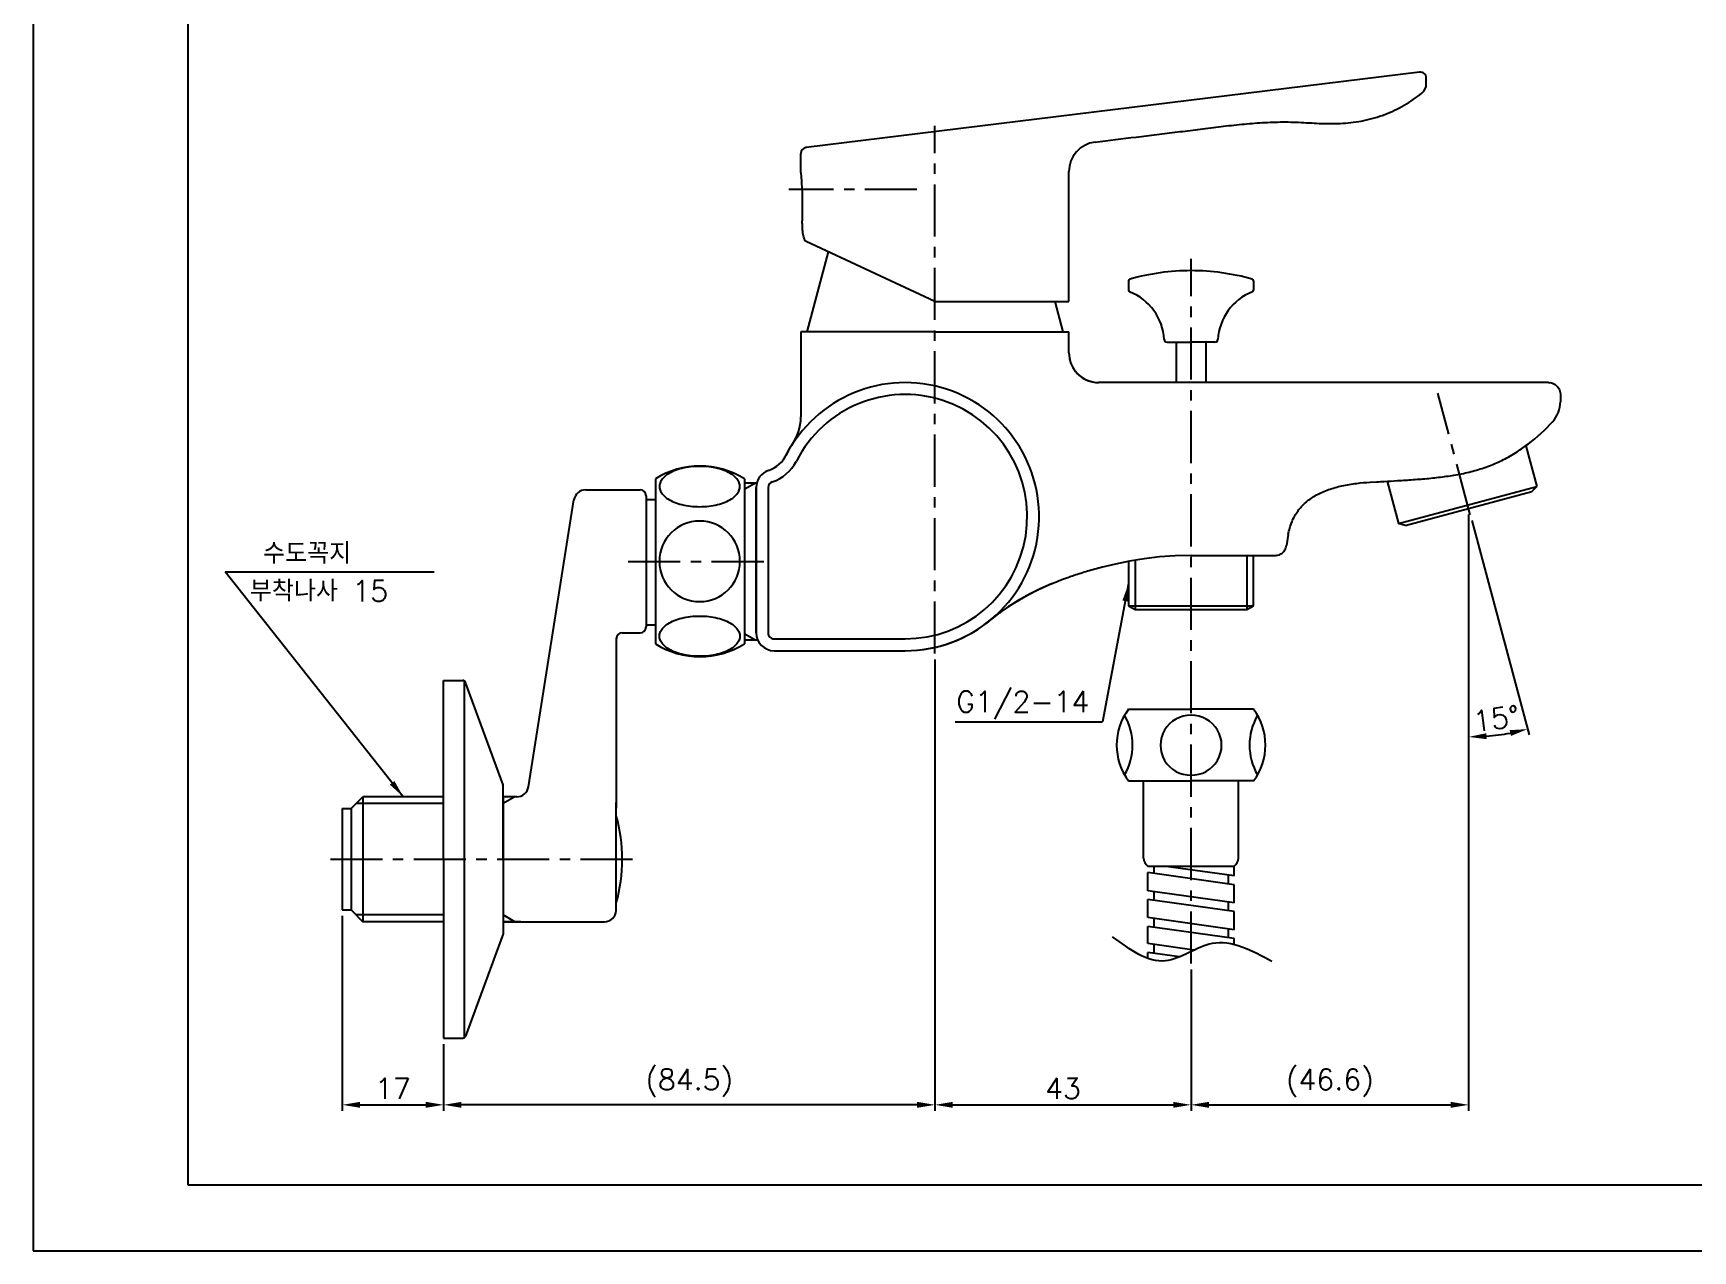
# Model space of a CAD drawing. Extents: x 38931 to 39525, y 15845 to 16265.
# Drawn here: x 38930.6 to 39209.3, y 15845 to 16049.4 of the extents above; entities that cross this region are included whole.
import ezdxf

# ---------------------------------------------------------------- set-up
doc = ezdxf.new("R2010")
doc.units = 0
doc.header["$LTSCALE"] = 7
doc.header["$MEASUREMENT"] = 0
doc.linetypes.add('CENTER', pattern=[2, 1.25, -0.25, 0.25, -0.25])
doc.layers.get('0').update_dxf_attribs({"color": 2, "linetype": 'CONTINUOUS'})
doc.layers.get('Defpoints').update_dxf_attribs({"linetype": 'CONTINUOUS'})
for name, color, linetype in [('08_ALL_FEATURES', 7, 'CONTINUOUS'), ('CL', 1, 'CENTER'), ('D', 2, 'CONTINUOUS'), ('DIM', 2, 'CONTINUOUS'), ('DWG', 7, 'CONTINUOUS'), ('FB0610_BODY_REV_1SHAPE', 7, 'CONTINUOUS'), ('TXT', 4, 'CONTINUOUS')]:
    doc.layers.add(name, color=color, linetype=linetype)
doc.styles.add('GHS', font='romans', dxfattribs={"bigfont": 'ghs'})
doc.dimstyles.new('DIM_WS01', dxfattribs={"dimtxt": 3.5, "dimasz": 3, "dimexe": 1, "dimexo": 1, "dimgap": 1, "dimtad": 1, "dimdec": 4, "dimzin": 9, "dimdsep": 46, "dimtxsty": 'GHS', "dimcen": -2, "dimclrd": 256, "dimclre": 256, "dimclrt": 256, "dimadec": 4, "dimazin": 2, "dimtfac": 1, "dimtdec": 4, "dimtix": 1, "dimtmove": 0, "dimatfit": 1, "dimfxl": 1, "dimtolj": 1, "dimtzin": 0, "dimlwd": -1, "dimlwe": -1, "dimarcsym": 0})
doc.dimstyles.new('STANDARD$7', dxfattribs={"dimtxt": 3.5, "dimasz": 3, "dimexe": 1, "dimexo": 1, "dimgap": 1, "dimtad": 1, "dimdec": 4, "dimzin": 0, "dimdsep": 46, "dimtxsty": 'GHS', "dimcen": 1, "dimclrd": 256, "dimclre": 256, "dimclrt": 2, "dimadec": 4, "dimazin": 0, "dimtfac": 1, "dimtdec": 4, "dimtmove": 2, "dimatfit": 2, "dimfxl": 1, "dimtolj": 1, "dimtzin": 0, "dimlwd": -1, "dimlwe": -1, "dimarcsym": 0})

# ---------------------------------------------------------------- blocks, each defined once
blk = doc.blocks.new('*D0')
at = {"layer": 'Defpoints', "color": 0, "transparency": 16777216}
for p in [(39125.03, 15893.22), (39082.03, 15886.82), (39125.03, 15869.51)]:
    blk.add_point(p, dxfattribs=at)
at = {"layer": 'DIM', "transparency": 16777216}
for p, q in [((39125.03, 15892.22), (39125.03, 15868.51)), ((39082.03, 15885.82), (39082.03, 15868.51)), ((39085.03, 15869.51), (39122.03, 15869.51))]:
    blk.add_line(p, q, dxfattribs=at)
for points in [[(39085.03, 15870.01), (39085.03, 15869.01), (39082.03, 15869.51)], [(39122.03, 15870.01), (39122.03, 15869.01), (39125.03, 15869.51)]]:
    blk.add_solid(points, dxfattribs=at)
at = {"layer": 'DIM', "transparency": 16777216, "insert": (39103.53, 15872.26), "char_height": 3.5, "attachment_point": 5, "style": 'GHS'}
blk.add_mtext('\\A1;43', dxfattribs=at)
blk = doc.blocks.new('*D1')
at = {"layer": 'Defpoints', "color": 0, "transparency": 16777216}
for p in [(39171.62, 15969.6), (39125.03, 15882.49), (39171.62, 15869.51)]:
    blk.add_point(p, dxfattribs=at)
at = {"layer": 'DIM', "transparency": 16777216}
for p, q in [((39171.62, 15968.6), (39171.62, 15868.51)), ((39125.03, 15881.49), (39125.03, 15868.51)), ((39128.03, 15869.51), (39168.62, 15869.51))]:
    blk.add_line(p, q, dxfattribs=at)
for points in [[(39128.03, 15870.01), (39128.03, 15869.01), (39125.03, 15869.51)], [(39168.62, 15870.01), (39168.62, 15869.01), (39171.62, 15869.51)]]:
    blk.add_solid(points, dxfattribs=at)
at = {"layer": 'DIM', "transparency": 16777216, "insert": (39148.32, 15873.17), "char_height": 3.5, "attachment_point": 5, "style": 'GHS'}
blk.add_mtext('\\A1;(46.6)', dxfattribs=at)
blk = doc.blocks.new('*D2')
at = {"layer": 'Defpoints', "color": 0, "transparency": 16777216}
for p in [(39166.44, 15988.94), (39171.9, 15968.56), (39171.62, 15949.67), (39174.96, 15931.41), (39171.62, 15927.24)]:
    blk.add_point(p, dxfattribs=at)
at = {"layer": 'DIM', "transparency": 16777216}
blk.add_line((39172.16, 15967.59), (39181.8, 15931.6), dxfattribs=at)
blk.add_arc((39171.62, 15969.6), 38.34, 274.4841, 280.5159, dxfattribs=at)
for points in [[(39174.64, 15930.88), (39174.6, 15931.88), (39171.62, 15931.26)], [(39178.51, 15932.39), (39178.73, 15931.42), (39181.54, 15932.57)]]:
    blk.add_solid(points, dxfattribs=at)
at = {"layer": 'DIM', "transparency": 16777216, "insert": (39176.26, 15934.32), "char_height": 3.5, "attachment_point": 5, "rotation": 7.5, "style": 'GHS'}
blk.add_mtext('\\A1;15°', dxfattribs=at)
blk = doc.blocks.new('*D4')
at = {"layer": 'Defpoints', "color": 0, "transparency": 16777216}
for p in [(39082.03, 15945.24), (38999.54, 15880.72), (38999.54, 15869.51)]:
    blk.add_point(p, dxfattribs=at)
at = {"layer": 'DIM', "transparency": 16777216}
for p, q in [((39082.03, 15944.24), (39082.03, 15868.51)), ((38999.54, 15879.72), (38999.54, 15868.51)), ((39079.03, 15869.51), (39002.54, 15869.51))]:
    blk.add_line(p, q, dxfattribs=at)
for points in [[(39002.54, 15870.01), (39002.54, 15869.01), (38999.54, 15869.51)], [(39079.03, 15870.01), (39079.03, 15869.01), (39082.03, 15869.51)]]:
    blk.add_solid(points, dxfattribs=at)
at = {"layer": 'DIM', "transparency": 16777216, "insert": (39040.78, 15873.17), "char_height": 3.5, "attachment_point": 5, "style": 'GHS'}
blk.add_mtext('\\A1;(84.5)', dxfattribs=at)
blk = doc.blocks.new('*D5')
at = {"layer": 'Defpoints', "color": 0, "transparency": 16777216}
for p in [(38982.54, 15902.22), (38999.54, 15880.72), (38999.54, 15869.51)]:
    blk.add_point(p, dxfattribs=at)
at = {"layer": 'DIM', "transparency": 16777216}
for p, q in [((38982.54, 15901.22), (38982.54, 15868.51)), ((38999.54, 15879.72), (38999.54, 15868.51)), ((38985.54, 15869.51), (38996.54, 15869.51))]:
    blk.add_line(p, q, dxfattribs=at)
for points in [[(38985.54, 15870.01), (38985.54, 15869.01), (38982.54, 15869.51)], [(38996.54, 15870.01), (38996.54, 15869.01), (38999.54, 15869.51)]]:
    blk.add_solid(points, dxfattribs=at)
at = {"layer": 'DIM', "transparency": 16777216, "insert": (38991.04, 15872.26), "char_height": 3.5, "attachment_point": 5, "style": 'GHS'}
blk.add_mtext('\\A1;17', dxfattribs=at)

msp = doc.modelspace()

# ---------------------------------------------------------------- linework, layer by layer
at = {"color": 7, "linetype": 'Continuous'}
for p, q in [((39163.40007, 16042.81759), (39060.39981, 16030.17075)), ((39164.52194, 16040.86518), (39164.52194, 16041.82505)), ((39059.52194, 16026.12561), (39059.52194, 16029.17829)), ((39104.52194, 16004.32561), (39104.52194, 16026.12765)), ((39082.02193, 16004.32561), (39104.52194, 16004.32561)), ((39054.02562, 15973.12101), (39054.02562, 15948.72203)), ((39013.80426, 15922.88869), (39021.43019, 15971.03693)), ((39023.40558, 15972.72408), (39032.53697, 15972.72408)), ((39029.53696, 15948.72408), (39032.53697, 15948.72408)), ((39028.53697, 15947.72408), (39028.53697, 15919.30184)), ((39055.02562, 15947.72203), (39077.02562, 15947.72203)), ((38986.01447, 15921.20158), (38986.01447, 15900.24658)), ((39011.8289, 15921.20158), (39009.53697, 15921.20158)), ((39028.53697, 15910.72408), (39028.53697, 15920.24658)), ((38982.53697, 15919.22408), (38982.53697, 15902.22408)), ((38982.53697, 15919.22408), (38984.03697, 15919.22408)), ((38984.03697, 15919.22408), (38984.03697, 15902.22408)), ((39028.53697, 15902.11322), (39028.53697, 15910.72408)), ((38982.53697, 15902.22408), (38984.03697, 15902.22408)), ((39009.53697, 15900.24658), (39026.53697, 15900.24658))]:
    msp.add_line(p, q, dxfattribs=at)
at = {"color": 2, "linetype": 'Continuous'}
msp.add_line((39104.40474, 16004.32561), (39104.52194, 16004.44698), dxfattribs=at)
at = {"linetype": 'Continuous'}
msp.add_lwpolyline([(38930.64928, 15845.01461), (39524.64928, 15845.01461), (39524.64928, 16265.01461), (38930.64928, 16265.01461)], close=True, dxfattribs=at)
at = {"color": 7, "linetype": 'Continuous'}
for points in [[(39042.53696, 15976.66338), (39042.1497, 15976.65774), (39041.76616, 15976.64132), (39041.38634, 15976.61409), (39041.00903, 15976.57591), (39040.63545, 15976.52693), (39040.26922, 15976.46764), (39039.91047, 15976.39794), (39039.55907, 15976.31792), (39039.21836, 15976.22834), (39038.88786, 15976.12879), (39038.56805, 15976.01967), (39038.2636, 15975.90291), (39037.97523, 15975.77839), (39037.70222, 15975.64624), (39037.4472, 15975.50879), (39037.21111, 15975.36644), (39036.99301, 15975.21881), (39036.79267, 15975.06701), (39036.61001, 15974.91114), (39036.4451, 15974.75109), (39036.29802, 15974.58772), (39036.16858, 15974.42095), (39036.05694, 15974.25086), (39035.96366, 15974.07855), (39035.88873, 15973.90395), (39035.83215, 15973.72713), (39035.79437, 15973.54952), (39035.77557, 15973.37107), (39035.77557, 15973.19182), (39035.79437, 15973.01336), (39035.83215, 15972.83576), (39035.88873, 15972.65894), (39035.96366, 15972.48434), (39036.05694, 15972.31203), (39036.16858, 15972.14193), (39036.29802, 15971.97516), (39036.4451, 15971.8118), (39036.61001, 15971.65175), (39036.79267, 15971.49588), (39036.99301, 15971.34408), (39037.21111, 15971.19643), (39037.4472, 15971.0541), (39037.70222, 15970.91665), (39037.97523, 15970.78449), (39038.2636, 15970.65998), (39038.56805, 15970.54322), (39038.88786, 15970.43409), (39039.21836, 15970.33455), (39039.55907, 15970.24496), (39039.91047, 15970.16495), (39040.26922, 15970.09525), (39040.63545, 15970.03596), (39041.00903, 15969.98698), (39041.38634, 15969.9488), (39041.76616, 15969.92157), (39042.1497, 15969.90514), (39042.53696, 15969.89951)], [(39042.53696, 15969.89951), (39042.92423, 15969.90514), (39043.30778, 15969.92157), (39043.6876, 15969.9488), (39044.06491, 15969.98698), (39044.43849, 15970.03596), (39044.80472, 15970.09525), (39045.16347, 15970.16495), (39045.51486, 15970.24496), (39045.85558, 15970.33455), (39046.18607, 15970.43409), (39046.50589, 15970.54322), (39046.81034, 15970.65998), (39047.09871, 15970.78449), (39047.37171, 15970.91665), (39047.62673, 15971.0541), (39047.86282, 15971.19643), (39048.08093, 15971.34408), (39048.28127, 15971.49588), (39048.46393, 15971.65175), (39048.62884, 15971.8118), (39048.77592, 15971.97516), (39048.90536, 15972.14193), (39049.017, 15972.31203), (39049.11028, 15972.48434), (39049.18521, 15972.65894), (39049.24179, 15972.83576), (39049.27956, 15973.01336), (39049.29837, 15973.19182), (39049.29837, 15973.37107), (39049.27956, 15973.54952), (39049.24179, 15973.72713), (39049.18521, 15973.90395), (39049.11028, 15974.07855), (39049.017, 15974.25086), (39048.90536, 15974.42095), (39048.77592, 15974.58772), (39048.62884, 15974.75109), (39048.46393, 15974.91114), (39048.28127, 15975.06701), (39048.08093, 15975.21881), (39047.86282, 15975.36644), (39047.62673, 15975.50879), (39047.37171, 15975.64624), (39047.09871, 15975.77839), (39046.81034, 15975.90291), (39046.50589, 15976.01967), (39046.18607, 15976.12879), (39045.85558, 15976.22834), (39045.51486, 15976.31792), (39045.16347, 15976.39794), (39044.80472, 15976.46764), (39044.43849, 15976.52693), (39044.06491, 15976.57591), (39043.6876, 15976.61409), (39043.30778, 15976.64132), (39042.92423, 15976.65774), (39042.53696, 15976.66338)], [(39042.53696, 15944.78476), (39042.1497, 15944.7904), (39041.76616, 15944.80682), (39041.38634, 15944.83405), (39041.00903, 15944.87223), (39040.63545, 15944.92121), (39040.26922, 15944.9805), (39039.91047, 15945.0502), (39039.55907, 15945.13022), (39039.21836, 15945.2198), (39038.88786, 15945.31935), (39038.56805, 15945.42847), (39038.2636, 15945.54523), (39037.97523, 15945.66975), (39037.70222, 15945.8019), (39037.4472, 15945.93935), (39037.21111, 15946.08169), (39036.99301, 15946.22932), (39036.79267, 15946.38113), (39036.61001, 15946.537), (39036.4451, 15946.69705), (39036.29802, 15946.86042), (39036.16858, 15947.02719), (39036.05694, 15947.19728), (39035.96366, 15947.36959), (39035.88873, 15947.54419), (39035.83215, 15947.72101), (39035.79437, 15947.89862), (39035.77557, 15948.07707), (39035.77557, 15948.25632), (39035.79437, 15948.43478), (39035.83215, 15948.61238), (39035.88873, 15948.7892), (39035.96366, 15948.9638), (39036.05694, 15949.13611), (39036.16858, 15949.30621), (39036.29802, 15949.47298), (39036.4451, 15949.63634), (39036.61001, 15949.79639), (39036.79267, 15949.95226), (39036.99301, 15950.10406), (39037.21111, 15950.2517), (39037.4472, 15950.39404), (39037.70222, 15950.53148), (39037.97523, 15950.66365), (39038.2636, 15950.78816), (39038.56805, 15950.90492), (39038.88786, 15951.01405), (39039.21836, 15951.11359), (39039.55907, 15951.20318), (39039.91047, 15951.28319), (39040.26922, 15951.35289), (39040.63545, 15951.41218), (39041.00903, 15951.46116), (39041.38634, 15951.49933), (39041.76616, 15951.52657), (39042.1497, 15951.543), (39042.53696, 15951.54863)], [(39042.53696, 15951.54863), (39042.92423, 15951.543), (39043.30778, 15951.52657), (39043.6876, 15951.49933), (39044.06491, 15951.46116), (39044.43849, 15951.41218), (39044.80472, 15951.35289), (39045.16347, 15951.28319), (39045.51486, 15951.20318), (39045.85558, 15951.11359), (39046.18607, 15951.01405), (39046.50589, 15950.90492), (39046.81034, 15950.78816), (39047.09871, 15950.66365), (39047.37171, 15950.53148), (39047.62673, 15950.39404), (39047.86282, 15950.2517), (39048.08093, 15950.10406), (39048.28127, 15949.95226), (39048.46393, 15949.79639), (39048.62884, 15949.63634), (39048.77592, 15949.47298), (39048.90536, 15949.30621), (39049.017, 15949.13611), (39049.11028, 15948.9638), (39049.18521, 15948.7892), (39049.24179, 15948.61238), (39049.27956, 15948.43478), (39049.29837, 15948.25632), (39049.29837, 15948.07707), (39049.27956, 15947.89862), (39049.24179, 15947.72101), (39049.18521, 15947.54419), (39049.11028, 15947.36959), (39049.017, 15947.19728), (39048.90536, 15947.02719), (39048.77592, 15946.86042), (39048.62884, 15946.69705), (39048.46393, 15946.537), (39048.28127, 15946.38113), (39048.08093, 15946.22932), (39047.86282, 15946.08169), (39047.62673, 15945.93935), (39047.37171, 15945.8019), (39047.09871, 15945.66975), (39046.81034, 15945.54523), (39046.50589, 15945.42847), (39046.18607, 15945.31935), (39045.85558, 15945.2198), (39045.51486, 15945.13022), (39045.16347, 15945.0502), (39044.80472, 15944.9805), (39044.43849, 15944.92121), (39044.06491, 15944.87223), (39043.6876, 15944.83405), (39043.30778, 15944.80682), (39042.92423, 15944.7904), (39042.53696, 15944.78476)]]:
    msp.add_lwpolyline(points, dxfattribs=at)
for centre, radius, start, end in [((39163.52194, 16041.82505), 1, 0, 97), ((39162.52199, 16040.86517), 1.99994, 308.7643268, 0.0003892), ((39060.52161, 16029.17825), 0.99994, 96.9963305, 179.9978747), ((39109.52356, 16026.12613), 5.00164, 97.0341806, 179.9826175), ((39036.84661, 16023.09914), 22.87641, 0.459548, 7.6023308), ((39077.02562, 15968.22203), 22.5, 270, 152.9652388), ((39077.02562, 15968.22203), 20.5, 269.9999999, 152.9653359), ((39052.53072, 15980.72203), 7, 288.1696004, 332.9612987), ((39055.02562, 15973.12101), 1, 108.1847163, 180.000032), ((39023.40558, 15970.72406), 2, 90.0000448, 171), ((39032.53697, 15971.72408), 1, 0, 90), ((39042.53697, 15960.72408), 6.76387, 360, 180), ((39042.53697, 15960.72406), 6.76387, 180, 0), ((39029.53696, 15947.72408), 1, 90, 180), ((39032.53697, 15949.72408), 1, 270, 0), ((39055.02562, 15948.72203), 1, 180.0000031, 270.0000328), ((39011.8289, 15923.20156), 2, 270, 350.9999633), ((39026.53371, 15902.25484), 2.00826, 270.0929923, 355.9564459)]:
    msp.add_arc(centre, radius, start, end, dxfattribs=at)
msp.add_open_spline([(39108.91104, 16031.09005), (39111.21423, 16031.37358), (39114.66925, 16031.79929), (39119.27695, 16032.35812), (39122.15626, 16032.71016), (39124.45818, 16032.99743), (39126.7583, 16033.29007), (39129.63515, 16033.65399), (39133.09698, 16034.04484), (39135.99225, 16034.29745), (39138.31345, 16034.42333), (39140.05169, 16034.47098), (39141.78574, 16034.46372), (39143.51468, 16034.39235), (39145.24241, 16034.29411), (39147.56362, 16034.17683), (39149.91503, 16034.16034), (39152.27898, 16034.38701), (39154.06292, 16034.68592), (39155.82382, 16035.12098), (39158.11082, 16035.89049), (39160.83916, 16037.19056), (39162.83653, 16038.55268), (39163.77507, 16039.30642)], degree=3, knots=[0, 0, 0, 0, 0.123825135, 0.185753031, 0.247666782, 0.278607881, 0.309535224, 0.371389782, 0.433337244, 0.495423144, 0.526432098, 0.557365149, 0.588197322, 0.618940052, 0.649687715, 0.680533412, 0.742979746, 0.774905633, 0.807139833, 0.839415513, 0.871583984, 0.935769096, 1, 1, 1, 1], dxfattribs=at)
at = {"layer": '08_ALL_FEATURES', "color": 7, "linetype": 'Continuous'}
msp.add_line((39082.02193, 16004.32561), (39060.42875, 16014.39464), dxfattribs=at)
msp.add_ellipse((39082.02194, 16080.44758), major_axis=(0, 429.32558), ratio=0.052407779, start_param=-4.578841764, end_param=-4.566082982, dxfattribs=at)
msp.add_open_spline([(39060.42875, 16014.39464), (39060.36336, 16014.42513), (39060.23735, 16014.54727), (39060.10553, 16014.80737), (39059.99619, 16015.15787), (39059.91056, 16015.58964), (39059.84583, 16016.0906), (39059.78354, 16016.85389), (39059.76547, 16017.45003), (39059.76232, 16017.85852)], degree=3, knots=[0, 0, 0, 0, 0.059941326, 0.139502872, 0.241188906, 0.363882382, 0.504870421, 0.660609684, 1, 1, 1, 1], dxfattribs=at)
at = {"layer": 'CL'}
for p, q in [((39082.0251, 15945.24037), (39082.02078, 16033.82187)), ((39079.0189, 16023.12561), (39057.51889, 16023.12561)), ((39125.0251, 15893.22136), (39125.0251, 16011.50872)), ((39171.8992, 15968.55538), (39166.43811, 15988.93642)), ((39030.53697, 15960.72408), (39054.84652, 15960.72408)), ((38980.53697, 15910.72408), (39031.53697, 15910.72408))]:
    msp.add_line(p, q, dxfattribs=at)
at = {"layer": 'D'}
for p, q in [((39134.37143, 15961.62408), (39134.46193, 15961.7204)), ((38962.87625, 15958.97337), (38997.96356, 15958.97337)), ((39115.67143, 15960.907), (39115.67143, 15952.62408)), ((39134.37143, 15961.62408), (39134.37143, 15952.62408)), ((39085.45429, 15933.80166), (39110.17934, 15933.80166))]:
    msp.add_line(p, q, dxfattribs=at)
at = {"layer": 'D', "color": 7}
for q in [(38999.53697, 15940.72408), (38999.53697, 15880.72408)]:
    msp.add_line((38999.53697, 15910.72408), q, dxfattribs=at)
at = {"layer": 'D'}
msp.add_spline([(39138.60279, 15893.55322), (39128.56238, 15896.57032), (39120.72737, 15893.66926), (39111.8477, 15897.73074)], degree=3, dxfattribs=at)
at = {"layer": 'DIM'}
for p, q in [((39050.02817, 15972.82408), (39051.93343, 15973.92408)), ((39050.02817, 15972.82408), (39051.93343, 15973.92408)), ((39159.87772, 15967.05571), (39183.05994, 15973.26736)), ((39114.54393, 15953.27504), (39135.49893, 15953.27504)), ((39050.02817, 15948.62408), (39051.93343, 15947.52408)), ((39050.02817, 15948.62408), (39051.93343, 15947.52408))]:
    msp.add_line(p, q, dxfattribs=at)
msp.add_arc((39118.62356, 15915.44061), 44.82932, 117.9360751, 120.0371871, dxfattribs=at)
at = {"layer": 'DWG'}
for p, q in [((39064.12599, 16012.67071), (39060.52274, 15999.2179)), ((39114.52143, 16007.78301), (39114.52143, 16006.21791)), ((39135.52878, 16007.78301), (39135.52878, 16006.21791)), ((39102.15467, 16004.32585), (39103.52274, 15999.22214)), ((39121.00829, 15997.50872), (39125.0251, 15997.50872)), ((39122.52143, 15997.50872), (39122.52143, 15990.72408)), ((39129.04192, 15997.50872), (39125.0251, 15997.50872)), ((39127.52878, 15997.50872), (39127.52878, 15990.72408)), ((39181.22625, 15980.11077), (39183.05994, 15973.26736)), ((39035.10897, 15974.56868), (39035.10897, 15946.87997)), ((39050.03697, 15974.56868), (39050.03697, 15960.72408)), ((39157.97189, 15974.16834), (39159.87772, 15967.05571)), ((39182.24344, 15972.45087), (39183.05994, 15973.26736)), ((39033.53697, 15971.72408), (39033.53697, 15949.72408)), ((39035.10897, 15971.02949), (39033.53697, 15971.02949)), ((39160.99307, 15966.75685), (39182.24344, 15972.45087)), ((39160.99307, 15966.75685), (39159.87772, 15967.05571)), ((39135.49893, 15953.27504), (39135.49893, 15961.7204)), ((39050.03697, 15960.72408), (39050.03697, 15946.87997)), ((39114.54393, 15960.72524), (39114.54393, 15953.27504)), ((39114.54393, 15953.27504), (39115.67143, 15952.62408)), ((39115.67143, 15952.62408), (39134.37143, 15952.62408)), ((39134.37143, 15952.62408), (39135.49893, 15953.27504)), ((39035.10897, 15950.02949), (39033.53697, 15950.02949)), ((38999.53697, 15940.72408), (39002.76726, 15940.72408)), ((39003.03697, 15880.80306), (39003.03697, 15940.6451)), ((39009.53697, 15923.22408), (39003.23666, 15940.3963)), ((39009.53697, 15910.72408), (39009.53697, 15923.22408)), ((38984.03697, 15919.22408), (38986.01447, 15921.20158)), ((38999.53697, 15921.20158), (38986.01447, 15921.20158)), ((39011.83733, 15921.20158), (39009.53697, 15921.20158)), ((39009.53697, 15921.20158), (39009.53697, 15910.72408)), ((39009.53697, 15910.72408), (39009.53697, 15900.24658)), ((39009.53697, 15910.72408), (39009.53697, 15898.22408)), ((38984.03697, 15902.22408), (38986.01447, 15900.24658)), ((38999.53697, 15900.24658), (38986.01447, 15900.24658)), ((39009.53697, 15898.22408), (39003.23666, 15881.05186)), ((39012.53697, 15900.24658), (39009.53697, 15900.24658)), ((38999.53697, 15880.72408), (39002.76726, 15880.72408))]:
    msp.add_line(p, q, dxfattribs=at)
at = {"layer": 'DWG', "color": 7, "linetype": 'Continuous'}
for p, q in [((39050.03697, 15973.92408), (39052.13709, 15973.92408)), ((39050.03697, 15973.92408), (39052.02817, 15973.92408)), ((39050.03697, 15947.52407), (39052.27863, 15947.52407)), ((39050.03697, 15947.52407), (39052.02817, 15947.52407)), ((39114.52878, 15935.89026), (39125.0251, 15935.89026)), ((39135.52143, 15935.89026), (39125.0251, 15935.89026)), ((39114.52878, 15923.89026), (39125.0251, 15923.89026)), ((39117.07143, 15910.9049), (39117.07143, 15923.89026)), ((39135.52143, 15923.89026), (39125.0251, 15923.89026)), ((39132.97143, 15910.9049), (39132.97143, 15923.89026)), ((39117.77143, 15909.59026), (39118.77143, 15909.59026)), ((39118.77143, 15909.59026), (39132.27143, 15909.59026)), ((39118.77143, 15909.59026), (39118.77143, 15908.33737)), ((39132.27143, 15907.92058), (39120.39105, 15909.59026)), ((39132.27143, 15907.92058), (39132.27143, 15909.59026)), ((39132.27143, 15906.44007), (39117.77143, 15908.47791)), ((39117.77143, 15905.44842), (39117.77143, 15908.47791)), ((39131.27143, 15908.06112), (39131.27143, 15906.58061)), ((39132.27143, 15903.41058), (39132.27143, 15906.44007)), ((39132.27143, 15903.41058), (39117.77143, 15905.44842)), ((39132.27143, 15901.93007), (39117.77143, 15903.96791)), ((39117.77143, 15900.93842), (39117.77143, 15903.96791)), ((39118.77143, 15905.30788), (39118.77143, 15903.82737)), ((39131.27143, 15903.55112), (39131.27143, 15902.07061)), ((39132.27143, 15898.90058), (39117.77143, 15900.93842)), ((39118.77143, 15900.83211), (39118.77143, 15899.31737)), ((39132.27143, 15898.90058), (39132.27143, 15901.93007)), ((39132.27143, 15897.42007), (39117.77143, 15899.45791)), ((39117.77143, 15896.56137), (39117.77143, 15899.45791)), ((39131.27143, 15899.07535), (39131.27143, 15897.56061)), ((39125.54496, 15895.46887), (39117.77143, 15896.56137)), ((39123.09288, 15894.33297), (39117.77143, 15895.08085)), ((39117.77143, 15894.08444), (39117.77143, 15895.08085)), ((39118.77143, 15896.45505), (39118.77143, 15894.94031)), ((39132.27143, 15896.39883), (39132.27143, 15897.42007))]:
    msp.add_line(p, q, dxfattribs=at)
at = {"layer": 'DWG', "linetype": 'Continuous'}
msp.add_line((39052.02817, 15973.12306), (39052.02817, 15948.72408), dxfattribs=at)
at = {"layer": 'DWG', "color": 2}
for p, q in [((38999.53697, 15920.07408), (38984.88697, 15920.07408)), ((39011.48985, 15921.20158), (39009.53697, 15920.07408)), ((38999.53697, 15901.37408), (38984.88697, 15901.37408)), ((39011.48985, 15900.24658), (39009.53697, 15901.37408))]:
    msp.add_line(p, q, dxfattribs=at)
at = {"layer": 'DWG'}
for centre, radius, start, end in [((39125.02143, 15972.00872), 37.5, 90, 105.9144444), ((39125.02878, 15972.00872), 37.5, 74.0855556, 90), ((39114.82148, 16007.78302), 0.3, 105.9836255, 180.0020382), ((39135.22873, 16007.78302), 0.3, 359.9979618, 74.0163745), ((39114.82148, 16006.2179), 0.3, 180.000279, 249.0600735), ((39111.50059, 15997.50872), 9.02083, 3.0103536, 69.1298296), ((39138.54962, 15997.50872), 9.02083, 110.8701704, 176.9896464), ((39135.22873, 16006.2179), 0.3, 290.9399265, 359.999721), ((39121.00829, 15998.00872), 0.5, 183.0103536, 270), ((39129.04192, 15998.00872), 0.5, 270, 356.9896464), ((39042.57297, 15962.72433), 14, 57.781948, 122.218052), ((39042.57297, 15958.72433), 14, 237.781948, 302.218052), ((39002.76726, 15940.22408), 0.5, 20.1475427, 90), ((39002.39197, 15910.72408), 27.14499, 344.3996213, 15.6003787), ((39002.76726, 15881.22408), 0.5, 270, 339.8524573)]:
    msp.add_arc(centre, radius, start, end, dxfattribs=at)
at = {"layer": 'DWG', "color": 7, "linetype": 'Continuous'}
for centre, radius, start, end in [((39122.52878, 15929.89026), 10, 143.1175035, 216.8698976), ((39105.20827, 15929.89026), 10, 330, 30), ((39124.91102, 15929.86878), 5.02287, 88.6985532, 271.3434116), ((39125.13919, 15929.86878), 5.02287, 268.6565884, 91.3014468), ((39144.84194, 15929.89026), 10, 150, 210), ((39127.52143, 15929.89026), 10, 323.1301024, 36.8824965), ((39118.57074, 15910.85955), 1.5, 178.2676347, 237.8), ((39131.47211, 15910.85955), 1.5, 302.2, 1.7323653)]:
    msp.add_arc(centre, radius, start, end, dxfattribs=at)
at = {"layer": 'FB0610_BODY_REV_1SHAPE', "color": 7, "linetype": 'Continuous'}
for p, q in [((39059.5251, 15999.22), (39059.5251, 15984.95733)), ((39082.02247, 15999.21593), (39059.5251, 15999.22)), ((39082.02247, 15999.22), (39104.52511, 15999.22)), ((39104.52511, 15995.72611), (39104.52511, 15999.22)), ((39104.52511, 15995.72408), (39104.52511, 15999.22)), ((39125.0251, 15990.72408), (39109.5059, 15990.72408)), ((39185.02817, 15990.72408), (39125.0251, 15990.72408)), ((39178.55901, 15990.7261), (39178.55889, 15990.71355)), ((39185.02817, 15990.72408), (39185.12299, 15990.72386)), ((39185.10888, 15990.72245), (39185.26381, 15990.71015)), ((39185.25911, 15990.71273), (39185.4948, 15990.67091)), ((39185.48966, 15990.67213), (39185.71754, 15990.60354)), ((39185.71297, 15990.60521), (39185.93083, 15990.51082)), ((39185.92687, 15990.51282), (39186.13208, 15990.39385)), ((39186.12875, 15990.39605), (39186.31834, 15990.25433)), ((39186.31498, 15990.25513), (39186.48712, 15990.0921)), ((39186.48364, 15990.0958), (39186.63611, 15989.91342)), ((39186.63268, 15989.91805), (39186.76328, 15989.71876)), ((39186.76006, 15989.72436), (39186.86697, 15989.51072)), ((39186.86416, 15989.51728), (39186.94572, 15989.29242)), ((39186.94349, 15989.2999), (39186.99865, 15989.06642)), ((39186.99719, 15989.07476), (39187.02457, 15988.84401)), ((39186.99865, 15989.06642), (39187.02477, 15988.83774)), ((39187.02457, 15988.84401), (39187.02815, 15988.73211)), ((39187.02817, 15987.54666), (39187.02757, 15987.46791)), ((39187.02817, 15987.54665), (39187.02798, 15987.50309)), ((39187.02817, 15988.72606), (39187.02817, 15987.54667)), ((39052.02817, 15948.7261), (39052.02817, 15973.12509)), ((39052.02817, 15973.12306), (39052.02817, 15948.72408)), ((39155.08007, 15974.01368), (39156.17986, 15974.07047)), ((39144.24446, 15970.56425), (39144.25365, 15970.57239)), ((39141.35287, 15965.21452), (39141.02979, 15963.37466)), ((39125.0251, 15961.7204), (39122.38534, 15961.65687)), ((39125.0251, 15961.7204), (39139.05978, 15961.7204)), ((39107.06742, 15958.88409), (39106.78135, 15958.79539)), ((39107.35662, 15958.97233), (39107.06742, 15958.88409)), ((39107.6489, 15959.06005), (39107.35662, 15958.97233)), ((39107.94425, 15959.14723), (39107.6489, 15959.06005)), ((39108.24263, 15959.23384), (39107.94425, 15959.14723)), ((39108.54415, 15959.31988), (39108.24263, 15959.23384)), ((39108.84928, 15959.40547), (39108.54415, 15959.31988)), ((39109.15862, 15959.49073), (39108.84928, 15959.40547)), ((39109.47275, 15959.57578), (39109.15862, 15959.49073)), ((39109.79227, 15959.66072), (39109.47275, 15959.57578)), ((39110.11775, 15959.74562), (39109.79227, 15959.66072)), ((39110.16032, 15959.75651), (39110.11775, 15959.74562)), ((39112.31809, 15960.2695), (39110.16032, 15959.75651)), ((39114.70247, 15960.7508), (39112.31677, 15960.26918)), ((39117.16756, 15961.14819), (39114.70247, 15960.7508)), ((39119.72427, 15961.45584), (39117.16756, 15961.14819)), ((39122.38534, 15961.65687), (39119.72427, 15961.45584)), ((39099.78184, 15956.11766), (39099.54659, 15956.00775)), ((39101.61617, 15956.92433), (39099.71671, 15956.08377)), ((39100.02081, 15956.22774), (39099.78184, 15956.11766)), ((39100.26388, 15956.33812), (39100.02081, 15956.22774)), ((39100.51161, 15956.44901), (39100.26388, 15956.33812)), ((39100.76458, 15956.5606), (39100.51161, 15956.44901)), ((39101.02336, 15956.67308), (39100.76458, 15956.5606)), ((39101.28852, 15956.78662), (39101.02336, 15956.67308)), ((39101.56065, 15956.90136), (39101.28852, 15956.78662)), ((39101.84031, 15957.01744), (39101.56065, 15956.90136)), ((39101.74891, 15956.97697), (39101.61617, 15956.92433)), ((39102.12808, 15957.13499), (39101.84031, 15957.01744)), ((39102.42444, 15957.25406), (39102.12808, 15957.13499)), ((39102.65213, 15957.3442), (39102.42444, 15957.25406)), ((39102.88408, 15957.43486), (39102.65213, 15957.3442)), ((39103.11992, 15957.52584), (39102.88408, 15957.43486)), ((39103.35935, 15957.61699), (39103.11992, 15957.52584)), ((39103.60229, 15957.70823), (39103.35935, 15957.61699)), ((39103.8487, 15957.79953), (39103.60229, 15957.70823)), ((39104.09856, 15957.89085), (39103.8487, 15957.79953)), ((39104.35186, 15957.98213), (39104.09856, 15957.89085)), ((39104.60856, 15958.07334), (39104.35186, 15957.98213)), ((39104.86864, 15958.16443), (39104.60856, 15958.07334)), ((39105.13207, 15958.25537), (39104.86864, 15958.16443)), ((39105.39882, 15958.3461), (39105.13207, 15958.25537)), ((39105.66885, 15958.4366), (39105.39882, 15958.3461)), ((39105.94215, 15958.52681), (39105.66885, 15958.4366)), ((39106.21868, 15958.61671), (39105.94215, 15958.52681)), ((39106.49842, 15958.70625), (39106.21868, 15958.61671)), ((39106.78135, 15958.79539), (39106.49842, 15958.70625)), ((39096.16245, 15954.23218), (39094.5124, 15953.21678)), ((39097.89843, 15955.18707), (39096.16245, 15954.23218)), ((39099.71671, 15956.08377), (39097.89843, 15955.18707)), ((39098.48832, 15955.49349), (39098.19805, 15955.34638)), ((39098.6776, 15955.58795), (39098.48832, 15955.49349)), ((39098.53057, 15955.51467), (39098.54278, 15955.52096)), ((39098.54278, 15955.52096), (39098.5504, 15955.52459)), ((39098.88042, 15955.68795), (39098.6776, 15955.58795)), ((39099.09402, 15955.7919), (39098.88042, 15955.68795)), ((39099.31666, 15955.89883), (39099.09402, 15955.7919)), ((39099.54659, 15956.00775), (39099.31666, 15955.89883)), ((39091.48838, 15950.988), (39091.50561, 15951.00244)), ((39092.95001, 15952.13529), (39091.506, 15951.00194)), ((39094.5124, 15953.21678), (39092.95001, 15952.13529)), ((39089.88829, 15949.76148), (39090.01471, 15949.88791)), ((39052.13709, 15947.52408), (39052.27951, 15947.52408)), ((39055.02817, 15945.7261), (39077.02817, 15945.7261)), ((39055.02817, 15945.72408), (39077.02817, 15945.72408))]:
    msp.add_line(p, q, dxfattribs=at)
for centre, radius, start, end in [((39109.52531, 15995.72425), 5.00021, 180.0019469, 257.6342798), ((39109.52511, 15995.7261), 5, 179.9999893, 270.0000255), ((39109.52475, 15995.71987), 4.99579, 257.6297178, 270.0040568), ((39182.02817, 15987.54487), 5, 317.9507854, 359.6529568), ((39051.5252, 15984.95259), 7.99991, 323.8339341, 0.033934), ((39163.47618, 16004.24981), 29.96325, 307.357676, 317.9937294), ((39052.53327, 15980.72408), 5, 288.1697484, 336.3570186), ((39064.44208, 15975.51061), 8, 143.8339341, 156.3570186), ((39055.02817, 15973.12509), 3, 108.2158912, 180), ((39131.94733, 16434.99953), 461.56562, 273.0094537, 273.1687788), ((39139.06183, 15964.62122), 2.90082, 269.9583368, 273.6610861), ((39139.07933, 15964.33304), 2.61211, 273.6815941, 276.4286132), ((39138.04837, 15963.89669), 3.02676, 348.9783319, 350.0685913), ((39118.62356, 15915.44061), 44.82932, 117.1052905, 117.9360751), ((39119.15432, 15914.40642), 45.99175, 116.6426203, 117.1068622), ((39077.02817, 15968.22408), 22.5, 270.0000007, 310.493287), ((39077.02817, 15968.2261), 22.5, 270, 309.9910104), ((39055.02817, 15948.7261), 3, 180, 270), ((39055.02817, 15948.72408), 3, 180, 270)]:
    msp.add_arc(centre, radius, start, end, dxfattribs=at)
for points, knots in [([(39157.45913, 15974.13963), (39158.20762, 15974.18109), (39159.82968, 15974.27512), (39162.32608, 15974.43637), (39164.945, 15974.6395), (39167.55135, 15974.9247), (39170.12924, 15975.33496), (39172.66206, 15975.91573), (39175.1332, 15976.71107), (39177.51279, 15977.76803), (39179.6929, 15979.01982), (39181.04095, 15979.96338), (39181.65612, 15980.43184)], [0, 0, 0, 0, 0.088380262, 0.191557544, 0.294930694, 0.398050404, 0.500594212, 0.602510299, 0.704125236, 0.806158444, 0.908902148, 1, 1, 1, 1]), ([(39144.25365, 15970.57239), (39144.30057, 15970.61385), (39144.87175, 15971.10823), (39146.11277, 15971.94035), (39148.14213, 15972.82121), (39150.41065, 15973.44666), (39152.75013, 15973.82927), (39154.33115, 15973.96806), (39155.08007, 15974.01368)], [0, 0, 0, 0, 0.0156632781, 0.1889932321, 0.3720867988, 0.5679775062, 0.7775026983, 0.9655902385, 0.9655902385, 0.9655902385, 0.9655902385]), ([(39141.35287, 15965.21449), (39141.48396, 15965.96103), (39141.87629, 15967.37549), (39142.89461, 15969.19298), (39143.78739, 15970.15926), (39144.24446, 15970.56425)], [0, 0, 0, 0, 0.367415015, 0.704621155, 1, 1, 1, 1]), ([(39139.3718, 15961.73735), (39139.51703, 15961.75376), (39139.87951, 15961.82716), (39140.41308, 15962.10899), (39140.77599, 15962.57663), (39140.90963, 15962.90905), (39140.94946, 15963.03794)], [0, 0, 0, 0, 0.201538732, 0.507775613, 0.813983219, 1, 1, 1, 1]), ([(39097.62164, 15955.046), (39096.51421, 15954.45876), (39094.39939, 15953.21988), (39092.41506, 15951.76467), (39091.49464, 15950.99325), (39091.48912, 15950.98862)], [0, 0, 0, 0, 0.510707407, 0.997061194, 1, 1, 1, 1])]:
    msp.add_open_spline(points, degree=3, knots=knots, dxfattribs=at)
msp.add_open_spline([(39140.94946, 15963.03794), (39140.97792, 15963.13001), (39141.00093, 15963.22374), (39141.0193, 15963.31803)], degree=3, dxfattribs=at)
at = {"layer": 'TXT', "color": 4}
msp.add_line((38956.64928, 15856.01461), (38956.64928, 16246.01461), dxfattribs=at)
at = {"layer": 'TXT', "color": 4, "linetype": 'Continuous'}
msp.add_line((39510.64928, 15856.01461), (38956.64928, 15856.01461), dxfattribs=at)

# ---------------------------------------------------------------- texts
at = {"layer": 'D', "style": 'GHS'}
for s, p in [('수도꼭지', (38969.22976, 15960.31344)), ('부착나사 15', (38967.00881, 15954.00191)), ('G1/2-14', (39085.6076, 15935.41215))]:
    msp.add_text(s, height=3.5, dxfattribs=at).set_placement(p)

# ---------------------------------------------------------------- dimensions: what is measured, and where the dimension line sits
at = {"layer": 'DIM'}
dim = msp.add_angular_dim_2l(base=(39174.96001, 15931.40747), line1=((39171.61826, 15949.66978), (39171.61826, 15927.24)), line2=((39171.8992, 15968.55538), (39166.43811, 15988.93642)), dimstyle='DIM_WS01', dxfattribs=at)
dim.commit()
dim.dimension.update_dxf_attribs({"geometry": '*D2', "text_midpoint": (39176.26398, 15934.31606)})
for base, p1, p2, text, picture, middle in [((39171.61826, 15869.50511), (39125.0251, 15882.48745), (39171.61826, 15969.60386), '(46.6)', '*D1', (39148.32168, 15873.17178)), ((38999.53697, 15869.50511), (39082.0251, 15945.24037), (38999.53697, 15880.72408), '(84.5)', '*D4', (39040.78104, 15873.17178))]:
    dim = msp.add_linear_dim(base=base, p1=p1, p2=p2, text=text, dimstyle='DIM_WS01', dxfattribs=at)
    dim.commit()
    dim.dimension.update_dxf_attribs({"geometry": picture, "text_midpoint": middle})
for base, p1, p2, picture, middle in [((38999.53697, 15869.50511), (38982.53697, 15902.22408), (38999.53697, 15880.72408), '*D5', (38991.03697, 15872.25511)), ((39125.0251, 15869.50511), (39082.0251, 15886.82177), (39125.0251, 15893.22136), '*D0', (39103.5251, 15872.25511))]:
    dim = msp.add_linear_dim(base=base, p1=p1, p2=p2, dimstyle='DIM_WS01', dxfattribs=at)
    dim.commit()
    dim.dimension.update_dxf_attribs({"geometry": picture, "text_midpoint": middle})

# ---------------------------------------------------------------- leaders
at = {"layer": 'D'}
for points, override in [([(38992.77572, 15921.20158), (38962.87625, 15958.97337)], {"dimexe": 2, "dimgap": 1, "dimtad": 0}), ([(39114.54393, 15957.00014), (39110.17934, 15933.80166)], {"dimexe": 2, "dimgap": 1, "dimtad": 0, "dimclrt": 256, "dimatfit": 0})]:
    msp.add_leader(points, dimstyle='STANDARD$7', override=override, dxfattribs=at)

doc.saveas('drawing.dxf')
